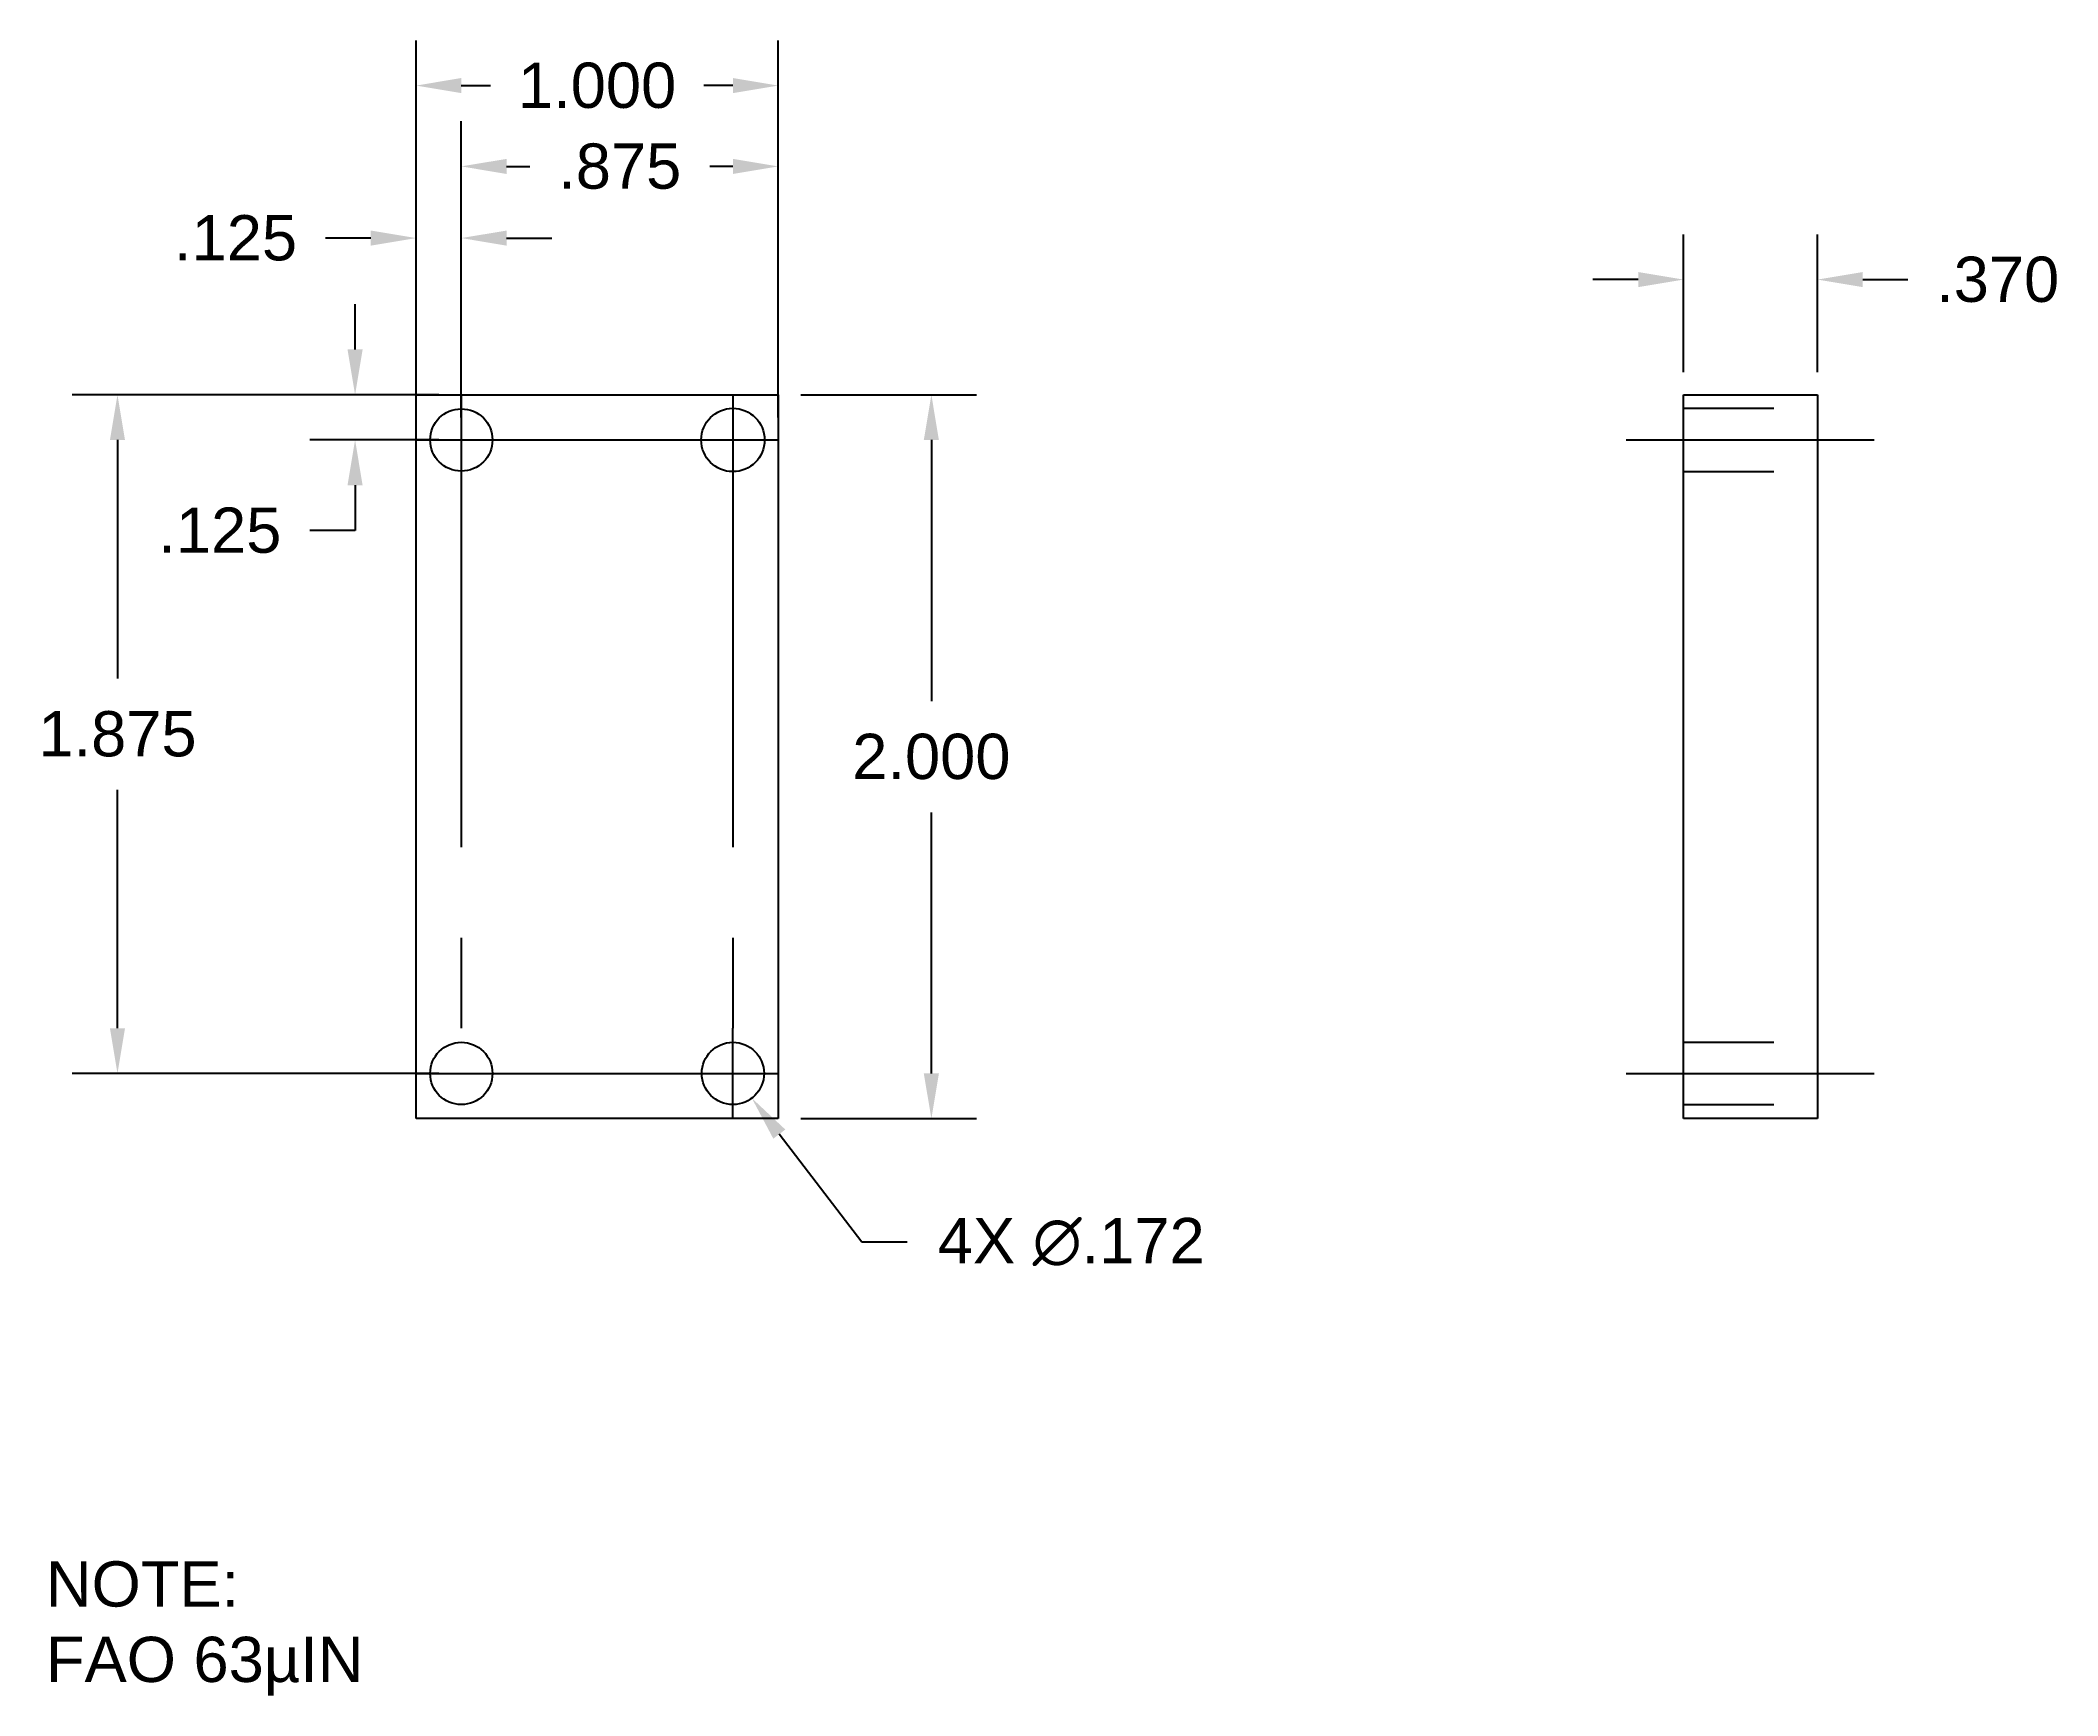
# Model space of a CAD drawing. Header units: inches. Extents: x 14 to 19.57, y 12.37 to 16.95.
import ezdxf

# ---------------------------------------------------------------- set-up
doc = ezdxf.new("R2010")
doc.units = ezdxf.units.IN
doc.header["$MEASUREMENT"] = 0
doc.linetypes.add('CENTER', pattern=[2, 1.25, -0.25, 0.25, -0.25])
doc.linetypes.add('HIDDEN', pattern=[0.375, 0.25, -0.125])
for name, color, linetype in [('CENTER LINE', 1, 'CENTER'), ('DIMENSION', 5, 'Continuous'), ('HIDEEN', 4, 'HIDDEN'), ('OBJECT', 252, 'Continuous')]:
    doc.layers.add(name, color=color, linetype=linetype)
doc.styles.get("Standard").update_dxf_attribs({"font": 'arial.ttf'})
doc.dimstyles.new('3 PLACES', dxfattribs={"dimtxt": 0.125, "dimasz": 0.125, "dimexe": 0.125, "dimexo": 0.0625, "dimgap": 0.09, "dimtad": 0, "dimtih": 1, "dimtoh": 1, "dimdec": 3, "dimzin": 4, "dimdsep": 46, "dimtxsty": 'Standard', "dimcen": 0.125, "dimadec": 0, "dimazin": 0, "dimtfac": 1, "dimtdec": 3, "dimtofl": 0, "dimtmove": 0, "dimatfit": 3, "dimfxl": 1, "dimtolj": 1, "dimtzin": 0, "dimarcsym": 0})

# ---------------------------------------------------------------- blocks, each defined once
blk = doc.blocks.new('*D1')
at = {"layer": 'Defpoints', "color": 0, "transparency": 16777216}
for p in [(16.0348, 16.8224), (15.0348, 15.9683), (16.0348, 15.9683)]:
    blk.add_point(p, dxfattribs=at)
at = {"layer": 'DIMENSION', "color": 0, "lineweight": -2, "transparency": 16777216}
for p, q in [((15.0348, 16.0308), (15.0348, 16.9474)), ((16.0348, 16.0308), (16.0348, 16.9474)), ((15.1598, 16.8224), (15.24, 16.8224)), ((15.9098, 16.8224), (15.8296, 16.8224))]:
    blk.add_line(p, q, dxfattribs=at)
at = {"layer": 'DIMENSION', "color": 0, "transparency": 16777216}
for points in [[(15.1598, 16.8433), (15.1598, 16.8016), (15.0348, 16.8224)], [(15.9098, 16.8433), (15.9098, 16.8016), (16.0348, 16.8224)]]:
    blk.add_solid(points, dxfattribs=at)
at = {"layer": 'DIMENSION', "color": 0, "transparency": 16777216, "insert": (15.5348, 16.8224), "char_height": 0.125, "attachment_point": 5}
blk.add_mtext('\\A1;1.000', dxfattribs=at)
blk = doc.blocks.new('*D2')
at = {"layer": 'Defpoints', "color": 0, "transparency": 16777216}
for p in [(16.0348, 16.5991), (15.1598, 15.8433), (16.0348, 15.8433)]:
    blk.add_point(p, dxfattribs=at)
at = {"layer": 'DIMENSION', "color": 0, "lineweight": -2, "transparency": 16777216}
for p, q in [((15.1598, 15.9058), (15.1598, 16.7241)), ((16.0348, 15.9058), (16.0348, 16.7241)), ((15.2848, 16.5991), (15.3488, 16.5991)), ((15.9098, 16.5991), (15.8458, 16.5991))]:
    blk.add_line(p, q, dxfattribs=at)
at = {"layer": 'DIMENSION', "color": 0, "transparency": 16777216}
for points in [[(15.2848, 16.6199), (15.2848, 16.5782), (15.1598, 16.5991)], [(15.9098, 16.6199), (15.9098, 16.5782), (16.0348, 16.5991)]]:
    blk.add_solid(points, dxfattribs=at)
at = {"layer": 'DIMENSION', "color": 0, "transparency": 16777216, "insert": (15.5973, 16.5991), "char_height": 0.125, "attachment_point": 5}
blk.add_mtext('\\A1;.875', dxfattribs=at)
blk = doc.blocks.new('*D3')
at = {"layer": 'Defpoints', "color": 0, "transparency": 16777216}
for p in [(16.0348, 15.9683), (16.0348, 13.9683), (16.4579, 13.9683)]:
    blk.add_point(p, dxfattribs=at)
at = {"layer": 'DIMENSION', "color": 0, "lineweight": -2, "transparency": 16777216}
for p, q in [((16.0973, 15.9683), (16.5829, 15.9683)), ((16.4579, 15.8433), (16.4579, 15.1221)), ((16.4579, 14.0933), (16.4579, 14.8145)), ((16.0973, 13.9683), (16.5829, 13.9683))]:
    blk.add_line(p, q, dxfattribs=at)
at = {"layer": 'DIMENSION', "color": 0, "transparency": 16777216}
for points in [[(16.437, 15.8433), (16.4787, 15.8433), (16.4579, 15.9683)], [(16.437, 14.0933), (16.4787, 14.0933), (16.4579, 13.9683)]]:
    blk.add_solid(points, dxfattribs=at)
at = {"layer": 'DIMENSION', "color": 0, "transparency": 16777216, "insert": (16.4579, 14.9683), "char_height": 0.125, "attachment_point": 5}
blk.add_mtext('\\A1;2.000', dxfattribs=at)
blk = doc.blocks.new('*D4')
at = {"layer": 'Defpoints', "color": 0, "transparency": 16777216}
for p in [(15.0348, 16.4011), (15.0348, 15.8433), (15.1598, 15.8433)]:
    blk.add_point(p, dxfattribs=at)
at = {"layer": 'DIMENSION', "color": 0, "lineweight": -2, "transparency": 16777216}
for p, q in [((15.0348, 15.9058), (15.0348, 16.5261)), ((15.1598, 15.9058), (15.1598, 16.5261)), ((14.9098, 16.4011), (14.7848, 16.4011)), ((15.2848, 16.4011), (15.4098, 16.4011))]:
    blk.add_line(p, q, dxfattribs=at)
at = {"layer": 'DIMENSION', "color": 0, "transparency": 16777216}
for points in [[(14.9098, 16.4219), (14.9098, 16.3802), (15.0348, 16.4011)], [(15.2848, 16.4219), (15.2848, 16.3802), (15.1598, 16.4011)]]:
    blk.add_solid(points, dxfattribs=at)
at = {"layer": 'DIMENSION', "color": 0, "transparency": 16777216, "insert": (14.5363, 16.4011), "char_height": 0.125, "attachment_point": 5}
blk.add_mtext('\\A1;.125', dxfattribs=at)
blk = doc.blocks.new('*D5')
at = {"layer": 'Defpoints', "color": 0, "transparency": 16777216}
for p in [(15.1598, 15.9683), (14.8664, 15.8433), (15.1598, 15.8433)]:
    blk.add_point(p, dxfattribs=at)
at = {"layer": 'DIMENSION', "color": 0, "lineweight": -2, "transparency": 16777216}
for p, q in [((14.8664, 16.0933), (14.8664, 16.2183)), ((15.0973, 15.9683), (14.7414, 15.9683)), ((15.0973, 15.8433), (14.7414, 15.8433)), ((14.8664, 15.7183), (14.8664, 15.5933)), ((14.8664, 15.5933), (14.7414, 15.5933))]:
    blk.add_line(p, q, dxfattribs=at)
at = {"layer": 'DIMENSION', "color": 0, "transparency": 16777216}
for points in [[(14.8455, 16.0933), (14.8872, 16.0933), (14.8664, 15.9683)], [(14.8455, 15.7183), (14.8872, 15.7183), (14.8664, 15.8433)]]:
    blk.add_solid(points, dxfattribs=at)
at = {"layer": 'DIMENSION', "color": 0, "transparency": 16777216, "insert": (14.4929, 15.5933), "char_height": 0.125, "attachment_point": 5}
blk.add_mtext('\\A1;.125', dxfattribs=at)
blk = doc.blocks.new('*D6')
at = {"layer": 'Defpoints', "color": 0, "transparency": 16777216}
for p in [(15.0348, 15.9683), (14.2102, 14.0933), (15.1598, 14.0933)]:
    blk.add_point(p, dxfattribs=at)
at = {"layer": 'DIMENSION', "color": 0, "lineweight": -2, "transparency": 16777216}
for p, q in [((14.9723, 15.9683), (14.0852, 15.9683)), ((14.2102, 15.8433), (14.2102, 15.1846)), ((14.2102, 14.2183), (14.2102, 14.877)), ((15.0973, 14.0933), (14.0852, 14.0933))]:
    blk.add_line(p, q, dxfattribs=at)
at = {"layer": 'DIMENSION', "color": 0, "transparency": 16777216}
for points in [[(14.1894, 15.8433), (14.231, 15.8433), (14.2102, 15.9683)], [(14.1894, 14.2183), (14.231, 14.2183), (14.2102, 14.0933)]]:
    blk.add_solid(points, dxfattribs=at)
at = {"layer": 'DIMENSION', "color": 0, "transparency": 16777216, "insert": (14.2102, 15.0308), "char_height": 0.125, "attachment_point": 5}
blk.add_mtext('\\A1;1.875', dxfattribs=at)
blk = doc.blocks.new('*D7')
at = {"layer": 'Defpoints', "color": 0, "transparency": 16777216}
for p in [(15.8575, 14.1616), (15.962, 14.025)]:
    blk.add_point(p, dxfattribs=at)
at = {"layer": 'DIMENSION', "color": 0, "lineweight": -2, "transparency": 16777216}
for p, q in [((15.9098, 13.9683), (15.9098, 14.2183)), ((15.7848, 14.0933), (16.0348, 14.0933)), ((16.266, 13.6274), (16.0379, 13.9257)), ((16.391, 13.6274), (16.266, 13.6274))]:
    blk.add_line(p, q, dxfattribs=at)
at = {"layer": 'DIMENSION', "color": 0, "transparency": 16777216}
blk.add_solid([(16.0545, 13.9383), (16.0214, 13.913), (15.962, 14.025)], dxfattribs=at)
at = {"layer": 'DIMENSION', "color": 0, "transparency": 16777216, "insert": (16.8442, 13.6274), "char_height": 0.125, "attachment_point": 5}
blk.add_mtext('\\A1;4X ∅.172', dxfattribs=at)
blk = doc.blocks.new('*D8')
at = {"layer": 'Defpoints', "color": 0, "transparency": 16777216}
for p in [(18.9048, 16.2864), (18.5348, 15.9683), (18.9048, 15.9683)]:
    blk.add_point(p, dxfattribs=at)
at = {"layer": 'DIMENSION', "color": 0, "lineweight": -2, "transparency": 16777216}
for p, q in [((18.5348, 16.0308), (18.5348, 16.4114)), ((18.9048, 16.0308), (18.9048, 16.4114)), ((18.4098, 16.2864), (18.2848, 16.2864)), ((19.0298, 16.2864), (19.1548, 16.2864))]:
    blk.add_line(p, q, dxfattribs=at)
at = {"layer": 'DIMENSION', "color": 0, "transparency": 16777216}
for points in [[(18.4098, 16.3073), (18.4098, 16.2656), (18.5348, 16.2864)], [(19.0298, 16.3073), (19.0298, 16.2656), (18.9048, 16.2864)]]:
    blk.add_solid(points, dxfattribs=at)
at = {"layer": 'DIMENSION', "color": 0, "transparency": 16777216, "insert": (19.4026, 16.2864), "char_height": 0.125, "attachment_point": 5}
blk.add_mtext('\\A1;.370', dxfattribs=at)

msp = doc.modelspace()

# ---------------------------------------------------------------- linework, layer by layer
at = {"layer": 'CENTER LINE'}
for p, q in [((15.1598, 15.9683), (15.1598, 13.9683)), ((15.9098, 15.9683), (15.9098, 13.9683)), ((15.0348, 15.8433), (16.0348, 15.8433)), ((18.3765, 15.8433), (19.0619, 15.8433)), ((15.0348, 14.0933), (16.0348, 14.0933)), ((18.3765, 14.0933), (19.0619, 14.0933))]:
    msp.add_line(p, q, dxfattribs=at)
at = {"layer": 'HIDEEN'}
for p, q in [((18.5348, 15.9308), (18.9048, 15.9308)), ((18.5348, 15.7558), (18.9048, 15.7558)), ((18.5348, 14.1793), (18.9048, 14.1793)), ((18.5348, 14.0073), (18.9048, 14.0073))]:
    msp.add_line(p, q, dxfattribs=at)
at = {"layer": 'OBJECT'}
for p, q in [((15.0348, 15.9683), (16.0348, 15.9683)), ((15.0348, 13.9683), (15.0348, 15.9683)), ((16.0348, 15.9683), (16.0348, 13.9683)), ((18.5348, 15.9683), (18.9048, 15.9683)), ((18.5348, 13.9683), (18.5348, 15.9683)), ((18.9048, 15.9683), (18.9048, 13.9683)), ((16.0348, 13.9683), (15.0348, 13.9683)), ((18.9048, 13.9683), (18.5348, 13.9683))]:
    msp.add_line(p, q, dxfattribs=at)
for centre, radius in [((15.1598, 15.8433), 0.086), ((15.9098, 15.8433), 0.0875), ((15.1598, 14.0933), 0.086), ((15.9098, 14.0933), 0.086)]:
    msp.add_circle(centre, radius, dxfattribs=at)

# ---------------------------------------------------------------- texts
at = {"layer": 'CENTER LINE', "insert": (14.0127, 12.7453), "char_height": 0.2, "attachment_point": 1}
msp.add_mtext_dynamic_manual_height_columns('{\\H0.625x;NOTE:\\PFAO 63µIN\\fMS Shell Dlg 2|b0|i0|c0|p0; }', width=2.167231, gutter_width=1, heights=[0], dxfattribs=at)

# ---------------------------------------------------------------- dimensions: what is measured, and where the dimension line sits
at = {"layer": 'DIMENSION'}
for base, p1, p2, picture, middle in [((16.0348, 16.8224), (15.0348, 15.9683), (16.0348, 15.9683), '*D1', (15.5348, 16.8224)), ((16.0348, 16.5991), (15.1598, 15.8433), (16.0348, 15.8433), '*D2', (15.5973, 16.5991))]:
    dim = msp.add_linear_dim(base=base, p1=p1, p2=p2, dimstyle='3 PLACES', dxfattribs=at)
    dim.commit()
    dim.dimension.update_dxf_attribs({"geometry": picture, "text_midpoint": middle, "dimtype": 160})
for base, p1, p2, picture, middle in [((15.0348, 16.4011), (15.1598, 15.8433), (15.0348, 15.8433), '*D4', (14.5363, 16.4011)), ((18.9048, 16.2864), (18.5348, 15.9683), (18.9048, 15.9683), '*D8', (19.4026, 16.2864))]:
    dim = msp.add_linear_dim(base=base, p1=p1, p2=p2, dimstyle='3 PLACES', dxfattribs=at)
    dim.commit()
    dim.dimension.update_dxf_attribs({"geometry": picture, "text_midpoint": middle})
for base, p1, p2, picture, middle in [((14.8664, 15.8433), (15.1598, 15.9683), (15.1598, 15.8433), '*D5', (14.4929, 15.5933)), ((14.2102, 14.0933), (15.0348, 15.9683), (15.1598, 14.0933), '*D6', (14.2102, 15.0308)), ((16.4579, 13.9683), (16.0348, 15.9683), (16.0348, 13.9683), '*D3', (16.4579, 14.9683))]:
    dim = msp.add_linear_dim(base=base, p1=p1, p2=p2, angle=90, dimstyle='3 PLACES', dxfattribs=at)
    dim.commit()
    dim.dimension.update_dxf_attribs({"geometry": picture, "text_midpoint": middle})
dim = msp.add_diameter_dim_2p(p1=(15.8575, 14.1616), p2=(15.962, 14.025), text='4X <>', dimstyle='3 PLACES', dxfattribs=at)
dim.commit()
dim.dimension.update_dxf_attribs({"geometry": '*D7', "text_midpoint": (16.8442, 13.6274), "dimtype": 163})

doc.saveas('drawing.dxf')
